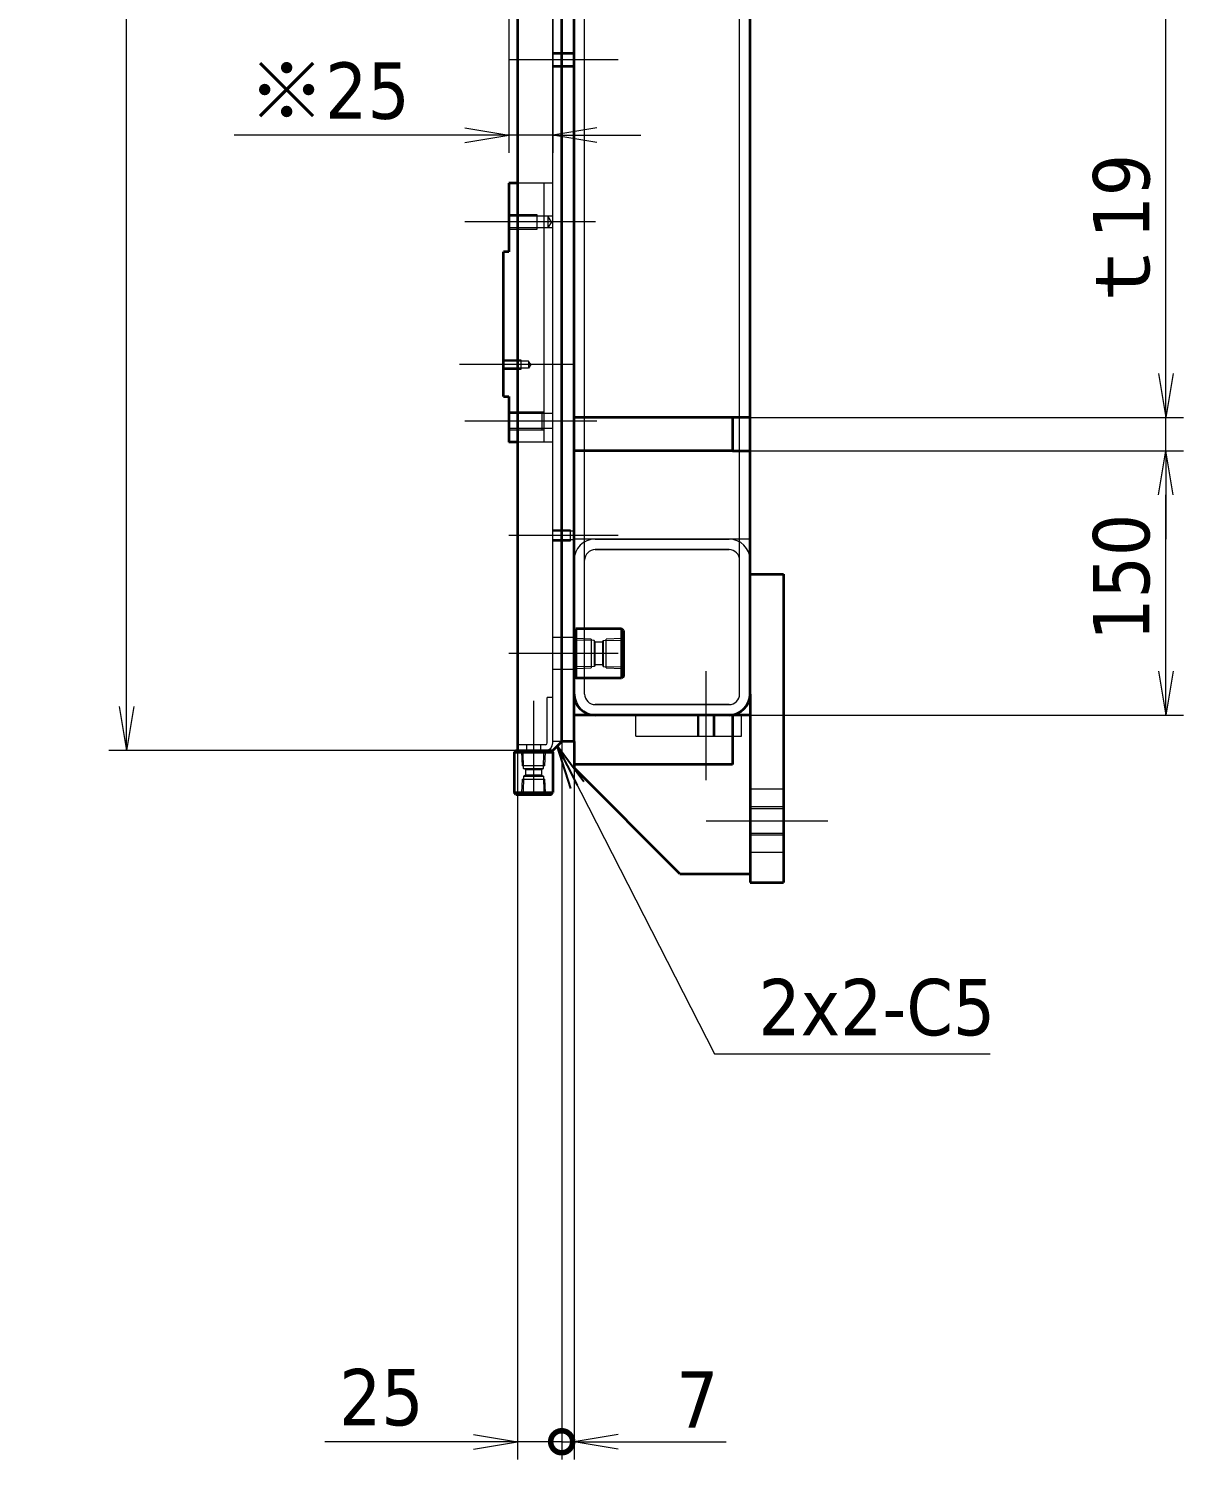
# Model space of a CAD drawing. Header units: millimetres. Extents: x -570 to 8410, y -405 to 5940.
# Drawn here: x 6341 to 6997, y 3643 to 4456 of the extents above; entities that cross this region are included whole.
import ezdxf

# ---------------------------------------------------------------- set-up
doc = ezdxf.new("R2010")
doc.units = ezdxf.units.MM
doc.header["$LTSCALE"] = 10
for name, color, linetype, lineweight in [('Centerline (ISO)', 7, 'Continuous', 5), ('Dimension (ISO)', 7, 'Continuous', 25), ('Hidden (ISO)', 7, 'Continuous', 5), ('Symbol (ISO)', 7, 'Continuous', 25), ('Visible (ISO)', 7, 'Continuous', 35)]:
    doc.layers.add(name, color=color, linetype=linetype, lineweight=lineweight)
doc.styles.add('Note Text (JIS)', font='tahoma.ttf')
doc.dimstyles.new('Default (JIS)', dxfattribs={"dimscale": 10, "dimtxt": 3.2, "dimasz": 2.5, "dimexe": 1, "dimexo": 0, "dimgap": 0.8, "dimtad": 1, "dimrnd": 1e-08, "dimdsep": 46, "dimtxsty": 'Note Text (JIS)', "dimblk": 'OPEN', "dimcen": 0.09, "dimdle": 10, "dimclrd": 7, "dimclre": 7, "dimclrt": 256, "dimadec": 0, "dimazin": 2, "dimtfac": 0.78125, "dimtmove": 0, "dimatfit": 3, "dimldrblk": 'OPEN', "dimfxl": 1, "dimtolj": 1, "dimtzin": 0, "dimlwd": 0, "dimlwe": 0, "dimarcsym": 0})
doc.dimstyles.new('Default (JIS)$7', dxfattribs={"dimscale": 10, "dimtxt": 3.2, "dimasz": 2.5, "dimexe": 1, "dimexo": 0, "dimgap": 0.8, "dimtad": 1, "dimrnd": 1e-08, "dimdsep": 46, "dimtxsty": 'Note Text (JIS)', "dimblk": 'OPEN', "dimcen": 0.09, "dimdle": 10, "dimclrd": 256, "dimclre": 7, "dimclrt": 256, "dimadec": 0, "dimazin": 2, "dimtfac": 0.78125, "dimtmove": 0, "dimatfit": 3, "dimldrblk": 'OPEN', "dimfxl": 1, "dimtolj": 1, "dimtzin": 0, "dimlwd": 0, "dimlwe": 0, "dimarcsym": 0})

# ---------------------------------------------------------------- blocks, each defined once
blk = doc.blocks.new('_Open')
at = {"color": 0, "linetype": 'ByBlock', "lineweight": -2}
for p, q in [((-1, 0.167), (0, 0)), ((-1, -0.167), (0, 0)), ((0, 0), (-1, 0))]:
    blk.add_line(p, q, dxfattribs=at)
blk = doc.blocks.new('*D161')
at = {"layer": 'Defpoints', "color": 0, "linetype": 'Continuous', "transparency": 16777216}
for p in [(6396.58, 5175.96), (6618.62, 5175.96), (6618.62, 4045.96)]:
    blk.add_point(p, dxfattribs=at)
at = {"layer": 'Dimension (ISO)', "color": 7, "linetype": 'Continuous', "lineweight": 0, "transparency": 16777216}
for p, q in [((6618.62, 5175.96), (6386.58, 5175.96)), ((6396.58, 4070.96), (6396.58, 5150.96)), ((6618.62, 4045.96), (6386.58, 4045.96))]:
    blk.add_line(p, q, dxfattribs=at)
at = {"layer": 'Dimension (ISO)', "color": 7, "linetype": 'Continuous', "lineweight": 0, "transparency": 16777216, "xscale": 25, "yscale": 25, "zscale": 25}
for p, rotation in [((6396.58, 5175.96), 90), ((6396.58, 4045.96), 270)]:
    blk.add_blockref('_Open', p, dxfattribs=dict(at, rotation=rotation))
at = {"layer": 'Dimension (ISO)', "linetype": 'Continuous', "lineweight": 5, "transparency": 16777216, "insert": (6346.39, 4470.01), "char_height": 32, "attachment_point": 1, "rotation": 90, "style": 'Note Text (JIS)'}
blk.add_mtext('\\A1;\\fTahoma|b0|i0;1130（t3.2板）', dxfattribs=at)
blk = doc.blocks.new('_DotSmall')
at = {"color": 0, "linetype": 'ByBlock', "const_width": 0.5}
blk.add_lwpolyline([(-0.0625, 0, 1), (0.0625, 0, 1)], format="xyb", close=True, dxfattribs=at)
blk = doc.blocks.new('*D162')
at = {"layer": 'Defpoints', "color": 0, "linetype": 'Continuous', "transparency": 16777216}
for p in [(6618.62, 4045.96), (6643.62, 4050.96), (6643.62, 3653.44)]:
    blk.add_point(p, dxfattribs=at)
at = {"layer": 'Dimension (ISO)', "color": 7, "linetype": 'Continuous', "lineweight": 0, "transparency": 16777216}
for p, q in [((6618.62, 4045.96), (6618.62, 3643.44)), ((6643.62, 4050.96), (6643.62, 3643.44)), ((6593.62, 3653.44), (6509.21, 3653.44)), ((6643.62, 3653.44), (6618.62, 3653.44)), ((6643.62, 3653.44), (6693.62, 3653.44))]:
    blk.add_line(p, q, dxfattribs=at)
at = {"layer": 'Dimension (ISO)', "color": 7, "linetype": 'Continuous', "lineweight": 0, "transparency": 16777216, "xscale": 25, "yscale": 25, "zscale": 25}
blk.add_blockref('_Open', (6618.62, 3653.44), dxfattribs=at)
at = {"layer": 'Dimension (ISO)', "color": 7, "linetype": 'Continuous', "lineweight": 0, "transparency": 16777216, "xscale": 25, "yscale": 25, "zscale": 25, "rotation": 180}
blk.add_blockref('_DotSmall', (6643.62, 3653.44), dxfattribs=at)
at = {"layer": 'Dimension (ISO)', "linetype": 'Continuous', "lineweight": 5, "transparency": 16777216, "insert": (6517.21, 3694.77), "char_height": 32, "attachment_point": 1, "style": 'Note Text (JIS)'}
blk.add_mtext('\\A1;25', dxfattribs=at)
blk = doc.blocks.new('*D163')
at = {"layer": 'Defpoints', "color": 0, "linetype": 'Continuous', "transparency": 16777216}
for p in [(6643.62, 4050.96), (6650.62, 4050.96), (6650.62, 3653.44)]:
    blk.add_point(p, dxfattribs=at)
at = {"layer": 'Dimension (ISO)', "color": 7, "linetype": 'Continuous', "lineweight": 0, "transparency": 16777216}
for p, q in [((6643.62, 4050.96), (6643.62, 3643.44)), ((6650.62, 4050.96), (6650.62, 3643.44)), ((6643.62, 3653.44), (6618.62, 3653.44)), ((6643.62, 3653.44), (6650.62, 3653.44)), ((6675.62, 3653.44), (6736.93, 3653.44))]:
    blk.add_line(p, q, dxfattribs=at)
at = {"layer": 'Dimension (ISO)', "color": 7, "linetype": 'Continuous', "lineweight": 0, "transparency": 16777216, "xscale": 25, "yscale": 25, "zscale": 25}
blk.add_blockref('_DotSmall', (6643.62, 3653.44), dxfattribs=at)
at = {"layer": 'Dimension (ISO)', "color": 7, "linetype": 'Continuous', "lineweight": 0, "transparency": 16777216, "xscale": 25, "yscale": 25, "zscale": 25, "rotation": 180}
blk.add_blockref('_Open', (6650.62, 3653.44), dxfattribs=at)
at = {"layer": 'Dimension (ISO)', "linetype": 'Continuous', "lineweight": 5, "transparency": 16777216, "insert": (6708.62, 3693.44), "char_height": 32, "attachment_point": 1, "style": 'Note Text (JIS)'}
blk.add_mtext('\\A1;7', dxfattribs=at)
blk = doc.blocks.new('*D164')
at = {"layer": 'Defpoints', "color": 0, "linetype": 'Continuous', "transparency": 16777216}
for p in [(6740.62, 4215.96), (6986.52, 4215.96), (6738.62, 4065.96)]:
    blk.add_point(p, dxfattribs=at)
at = {"layer": 'Dimension (ISO)', "color": 7, "linetype": 'Continuous', "lineweight": 0, "transparency": 16777216}
for p, q in [((6740.62, 4215.96), (6996.52, 4215.96)), ((6986.52, 4090.96), (6986.52, 4190.96)), ((6738.62, 4065.96), (6996.52, 4065.96))]:
    blk.add_line(p, q, dxfattribs=at)
at = {"layer": 'Dimension (ISO)', "color": 7, "linetype": 'Continuous', "lineweight": 0, "transparency": 16777216, "xscale": 25, "yscale": 25, "zscale": 25}
for p, rotation in [((6986.52, 4215.96), 90), ((6986.52, 4065.96), 270)]:
    blk.add_blockref('_Open', p, dxfattribs=dict(at, rotation=rotation))
at = {"layer": 'Dimension (ISO)', "linetype": 'Continuous', "lineweight": 5, "transparency": 16777216, "insert": (6945.21, 4108.24), "char_height": 32, "attachment_point": 1, "rotation": 90, "style": 'Note Text (JIS)'}
blk.add_mtext('\\A1;150', dxfattribs=at)
blk = doc.blocks.new('*D165')
at = {"layer": 'Defpoints', "color": 0, "linetype": 'Continuous', "transparency": 16777216}
for p in [(6740.62, 4234.96), (6986.52, 4234.96), (6740.62, 4215.96)]:
    blk.add_point(p, dxfattribs=at)
at = {"layer": 'Dimension (ISO)', "color": 7, "linetype": 'Continuous', "lineweight": 0, "transparency": 16777216}
for p, q in [((6986.52, 4259.96), (6986.52, 4362.28)), ((6740.62, 4234.96), (6996.52, 4234.96)), ((6986.52, 4215.96), (6986.52, 4234.96)), ((6740.62, 4215.96), (6996.52, 4215.96)), ((6986.52, 4190.96), (6986.52, 4165.96))]:
    blk.add_line(p, q, dxfattribs=at)
at = {"layer": 'Dimension (ISO)', "color": 7, "linetype": 'Continuous', "lineweight": 0, "transparency": 16777216, "xscale": 25, "yscale": 25, "zscale": 25}
for p, rotation in [((6986.52, 4234.96), 270), ((6986.52, 4215.96), 90)]:
    blk.add_blockref('_Open', p, dxfattribs=dict(at, rotation=rotation))
at = {"layer": 'Dimension (ISO)', "linetype": 'Continuous', "lineweight": 5, "transparency": 16777216, "insert": (6945.26, 4292.96), "char_height": 32, "attachment_point": 1, "rotation": 90, "style": 'Note Text (JIS)'}
blk.add_mtext('\\A1;\\fTahoma|b0|i0;ｔ19', dxfattribs=at)
blk = doc.blocks.new('*D166')
at = {"layer": 'Defpoints', "color": 0, "linetype": 'Continuous', "transparency": 16777216}
for p in [(6740.62, 4986.96), (6986.52, 4986.96), (6740.62, 4234.96)]:
    blk.add_point(p, dxfattribs=at)
at = {"layer": 'Dimension (ISO)', "color": 7, "linetype": 'Continuous', "lineweight": 0, "transparency": 16777216}
for p, q in [((6740.62, 4986.96), (6996.52, 4986.96)), ((6986.52, 4259.96), (6986.52, 4961.96)), ((6740.62, 4234.96), (6996.52, 4234.96))]:
    blk.add_line(p, q, dxfattribs=at)
at = {"layer": 'Dimension (ISO)', "color": 7, "linetype": 'Continuous', "lineweight": 0, "transparency": 16777216, "xscale": 25, "yscale": 25, "zscale": 25}
for p, rotation in [((6986.52, 4986.96), 90), ((6986.52, 4234.96), 270)]:
    blk.add_blockref('_Open', p, dxfattribs=dict(at, rotation=rotation))
at = {"layer": 'Dimension (ISO)', "linetype": 'Continuous', "lineweight": 5, "transparency": 16777216, "insert": (6945.19, 4561.95), "char_height": 32, "attachment_point": 1, "rotation": 90, "style": 'Note Text (JIS)'}
blk.add_mtext('\\A1;752', dxfattribs=at)
blk = doc.blocks.new('*D215')
at = {"layer": 'Defpoints', "color": 0, "linetype": 'Continuous', "transparency": 16777216}
for p in [(6613.62, 4555.96), (6638.62, 4532.5), (6613.62, 4395.23)]:
    blk.add_point(p, dxfattribs=at)
at = {"layer": 'Dimension (ISO)', "color": 7, "linetype": 'Continuous', "lineweight": 0, "transparency": 16777216}
for p, q in [((6613.62, 4555.96), (6613.62, 4385.23)), ((6638.62, 4532.5), (6638.62, 4385.23)), ((6588.62, 4395.23), (6457.67, 4395.23)), ((6638.62, 4395.23), (6613.62, 4395.23)), ((6663.62, 4395.23), (6688.62, 4395.23))]:
    blk.add_line(p, q, dxfattribs=at)
at = {"layer": 'Dimension (ISO)', "color": 7, "linetype": 'Continuous', "lineweight": 0, "transparency": 16777216, "xscale": 25, "yscale": 25, "zscale": 25}
blk.add_blockref('_Open', (6613.62, 4395.23), dxfattribs=at)
at = {"layer": 'Dimension (ISO)', "color": 7, "linetype": 'Continuous', "lineweight": 0, "transparency": 16777216, "xscale": 25, "yscale": 25, "zscale": 25, "rotation": 180}
blk.add_blockref('_Open', (6638.62, 4395.23), dxfattribs=at)
at = {"layer": 'Dimension (ISO)', "linetype": 'Continuous', "lineweight": 5, "transparency": 16777216, "insert": (6465.67, 4436.56), "char_height": 32, "attachment_point": 1, "style": 'Note Text (JIS)'}
blk.add_mtext('\\A1;\\fTahoma|b0|i0;※25', dxfattribs=at)

msp = doc.modelspace()

# ---------------------------------------------------------------- linework, layer by layer
at = {"layer": 'Centerline (ISO)', "linetype": 'Continuous'}
for p, q in [((6675.625, 4437.963), (6613.625, 4437.963)), ((6662.822, 4345.963), (6588.625, 4345.963)), ((6651.067, 4264.963), (6585.625, 4264.963)), ((6663.625, 4232.963), (6588.625, 4232.963)), ((6675.625, 4167.963), (6613.625, 4167.963)), ((6675.625, 4100.963), (6613.625, 4100.963)), ((6725.625, 4028.963), (6725.625, 4090.963)), ((6627.625, 4074.163), (6627.625, 4020.963)), ((6725.625, 4005.963), (6794.625, 4005.963))]:
    msp.add_line(p, q, dxfattribs=at)
at = {"layer": 'Hidden (ISO)'}
for p, q in [((6656.625, 4077.963), (6656.625, 5143.963)), ((6744.625, 4077.963), (6744.625, 5143.963)), ((6638.625, 4050.963), (6638.625, 4532.495)), ((6650.625, 4441.963), (6638.625, 4441.963)), ((6650.625, 4441.286), (6638.625, 4441.286)), ((6650.625, 4434.639), (6638.625, 4434.639)), ((6638.625, 4433.963), (6650.625, 4433.963)), ((6638.625, 4367.963), (6618.625, 4367.963)), ((6633.625, 4237.963), (6633.625, 4367.963)), ((6629.625, 4349.963), (6613.625, 4349.963)), ((6635.825, 4349.286), (6613.625, 4349.286)), ((6629.625, 4341.963), (6629.625, 4349.963)), ((6635.825, 4349.286), (6635.825, 4342.639)), ((6637.822, 4345.963), (6635.825, 4349.286)), ((6638.625, 4349.286), (6635.825, 4349.286)), ((6637.822, 4345.963), (6635.825, 4342.639)), ((6635.825, 4342.639), (6613.625, 4342.639)), ((6613.625, 4341.963), (6629.625, 4341.963)), ((6638.625, 4342.639), (6635.825, 4342.639)), ((6620.625, 4267.463), (6610.625, 4267.463)), ((6624.825, 4267.03), (6610.625, 4267.03)), ((6620.625, 4262.463), (6620.625, 4267.463)), ((6624.825, 4267.03), (6624.825, 4262.896)), ((6626.067, 4264.963), (6624.825, 4267.03)), ((6626.067, 4264.963), (6624.825, 4262.896)), ((6624.825, 4262.896), (6610.625, 4262.896)), ((6610.625, 4262.463), (6620.625, 4262.463)), ((6632.625, 4237.963), (6613.625, 4237.963)), ((6638.625, 4237.151), (6613.625, 4237.151)), ((6632.625, 4227.963), (6632.625, 4237.963)), ((6633.625, 4237.963), (6632.625, 4237.963)), ((6633.625, 4227.963), (6633.625, 4237.963)), ((6638.625, 4228.775), (6613.625, 4228.775)), ((6613.625, 4227.963), (6632.625, 4227.963)), ((6632.625, 4227.963), (6633.625, 4227.963)), ((6633.625, 4220.963), (6633.625, 4227.963)), ((6638.625, 4220.963), (6618.625, 4220.963)), ((6648.625, 4170.963), (6638.625, 4170.963)), ((6650.625, 4170.421), (6638.625, 4170.421)), ((6648.625, 4164.963), (6648.625, 4170.963)), ((6650.625, 4165.504), (6638.625, 4165.504)), ((6638.625, 4164.963), (6648.625, 4164.963)), ((6662.625, 4165.963), (6650.625, 4165.963)), ((6662.625, 4165.963), (6738.625, 4165.963)), ((6738.625, 4165.963), (6662.625, 4165.963)), ((6738.625, 4159.963), (6662.625, 4159.963)), ((6662.625, 4159.963), (6738.625, 4159.963)), ((6750.625, 4165.963), (6738.625, 4165.963)), ((6650.625, 4109.963), (6638.625, 4109.963)), ((6651.509, 4108.61), (6650.625, 4109.493)), ((6660.429, 4109.188), (6651.509, 4109.466)), ((6651.509, 4108.61), (6651.509, 4093.315)), ((6661.992, 4108.282), (6651.509, 4108.61)), ((6660.429, 4109.188), (6660.429, 4092.737)), ((6661.992, 4108.282), (6661.992, 4093.643)), ((6662.552, 4107.313), (6661.992, 4108.282)), ((6662.552, 4094.613), (6662.552, 4107.313)), ((6666.698, 4107.313), (6662.552, 4107.313)), ((6666.698, 4107.313), (6667.258, 4108.282)), ((6666.698, 4107.313), (6666.698, 4094.613)), ((6667.258, 4108.282), (6677.741, 4108.61)), ((6667.258, 4108.282), (6667.258, 4093.643)), ((6677.741, 4109.466), (6668.821, 4109.188)), ((6668.821, 4092.737), (6668.821, 4109.188)), ((6677.741, 4108.61), (6678.625, 4109.493)), ((6677.741, 4108.61), (6677.741, 4093.315)), ((6662.552, 4094.613), (6661.992, 4093.643)), ((6666.698, 4094.613), (6662.552, 4094.613)), ((6666.698, 4094.613), (6667.258, 4093.643)), ((6650.625, 4091.963), (6638.625, 4091.963)), ((6651.509, 4093.315), (6650.625, 4092.432)), ((6661.992, 4093.643), (6651.509, 4093.315)), ((6651.509, 4092.459), (6660.429, 4092.737)), ((6667.258, 4093.643), (6677.741, 4093.315)), ((6668.821, 4092.737), (6677.741, 4092.459)), ((6677.741, 4093.315), (6678.625, 4092.432)), ((6638.625, 4075.963), (6635.425, 4075.963)), ((6635.425, 4050.163), (6635.425, 4075.963)), ((6638.625, 4050.163), (6638.625, 4075.963)), ((6662.625, 4071.963), (6738.625, 4071.963)), ((6738.625, 4071.963), (6662.625, 4071.963)), ((6685.625, 4053.963), (6685.625, 4065.963)), ((6720.625, 4065.963), (6720.625, 4053.963)), ((6721.437, 4053.963), (6721.437, 4065.963)), ((6729.813, 4053.963), (6729.813, 4065.963)), ((6730.625, 4053.963), (6730.625, 4065.963)), ((6745.625, 4053.963), (6745.625, 4065.963)), ((6685.625, 4053.963), (6745.625, 4053.963)), ((6634.425, 4049.163), (6618.625, 4049.163)), ((6621.743, 4045.079), (6620.859, 4045.963)), ((6623.625, 4049.163), (6623.625, 4045.963)), ((6631.625, 4049.163), (6631.625, 4045.963)), ((6633.507, 4045.079), (6634.391, 4045.963)), ((6643.625, 4050.963), (6638.625, 4050.963)), ((6620.886, 4045.079), (6621.132, 4037.209)), ((6634.118, 4037.209), (6621.132, 4037.209)), ((6621.743, 4045.079), (6633.507, 4045.079)), ((6622.037, 4035.645), (6621.743, 4045.079)), ((6633.213, 4035.645), (6633.507, 4045.079)), ((6634.118, 4037.209), (6634.364, 4045.079)), ((6621.132, 4029.716), (6620.886, 4021.846)), ((6621.132, 4029.716), (6634.118, 4029.716)), ((6622.037, 4031.28), (6621.743, 4021.846)), ((6622.037, 4035.645), (6633.213, 4035.645)), ((6623.025, 4035.075), (6622.037, 4035.645)), ((6623.025, 4031.85), (6622.037, 4031.28)), ((6622.037, 4031.28), (6633.213, 4031.28)), ((6623.025, 4035.075), (6632.225, 4035.075)), ((6623.025, 4035.075), (6623.025, 4031.85)), ((6632.225, 4031.85), (6623.025, 4031.85)), ((6632.225, 4035.075), (6633.213, 4035.645)), ((6632.225, 4035.075), (6632.225, 4031.85)), ((6632.225, 4031.85), (6633.213, 4031.28)), ((6633.213, 4031.28), (6633.507, 4021.846)), ((6634.364, 4021.846), (6634.118, 4029.716)), ((6621.743, 4021.846), (6620.859, 4020.963)), ((6621.743, 4021.846), (6633.507, 4021.846)), ((6633.507, 4021.846), (6634.391, 4020.963)), ((6769.625, 4023.963), (6750.625, 4023.963)), ((6769.625, 4013.963), (6750.625, 4013.963)), ((6750.625, 4012.88), (6769.625, 4012.88)), ((6750.625, 3999.045), (6769.625, 3999.045)), ((6750.625, 3997.963), (6769.625, 3997.963)), ((6769.625, 3987.963), (6750.625, 3987.963))]:
    msp.add_line(p, q, dxfattribs=at)
for centre, radius, start, end in [((6662.625, 4153.963), 12, 90, 180), ((6662.625, 4153.963), 12, 90, 180), ((6662.625, 4153.963), 6, 90, 180), ((6662.625, 4153.963), 6, 90, 180), ((6738.625, 4153.963), 12, 0, 90), ((6738.625, 4153.963), 12, 0, 90), ((6738.625, 4153.963), 6, 0, 90), ((6738.625, 4153.963), 6, 0, 90), ((6662.625, 4077.963), 6, 180, 270), ((6662.625, 4077.963), 6, 180, 270), ((6738.625, 4077.963), 6, 270, 0), ((6738.625, 4077.963), 6, 270, 0), ((6634.425, 4050.163), 4.2, 270, 0), ((6634.425, 4050.163), 1, 270, 0)]:
    msp.add_arc(centre, radius, start, end, dxfattribs=at)
at = {"layer": 'Visible (ISO)'}
for p, q in [((6750.625, 4234.963), (6750.625, 4986.963)), ((6643.625, 4050.963), (6643.625, 4533.816)), ((6650.625, 4050.963), (6650.625, 4536.019)), ((6618.625, 4529.2), (6618.625, 4045.963)), ((6618.625, 4367.963), (6613.625, 4367.963)), ((6613.625, 4367.963), (6613.625, 4328.963)), ((6610.625, 4246.963), (6610.625, 4328.963)), ((6613.625, 4328.963), (6610.625, 4328.963)), ((6610.625, 4246.963), (6613.625, 4246.963)), ((6613.625, 4246.963), (6613.625, 4220.963)), ((6740.625, 4234.963), (6650.625, 4234.963)), ((6750.625, 4234.963), (6740.625, 4234.963)), ((6740.625, 4234.963), (6740.625, 4215.963)), ((6750.625, 4215.963), (6750.625, 4234.963)), ((6618.625, 4220.963), (6613.625, 4220.963)), ((6740.625, 4215.963), (6650.625, 4215.963)), ((6740.625, 4215.963), (6750.625, 4215.963)), ((6750.625, 4077.963), (6750.625, 4215.963)), ((6750.625, 4145.963), (6769.625, 4145.963)), ((6769.625, 4145.963), (6769.625, 3970.963)), ((6650.625, 4113.963), (6651.625, 4114.963)), ((6651.625, 4114.963), (6651.625, 4086.963)), ((6677.625, 4114.963), (6651.625, 4114.963)), ((6677.625, 4114.963), (6677.625, 4086.963)), ((6678.625, 4113.963), (6677.625, 4114.963)), ((6678.625, 4113.963), (6678.625, 4087.963)), ((6650.625, 4087.963), (6651.625, 4086.963)), ((6677.625, 4086.963), (6651.625, 4086.963)), ((6678.625, 4087.963), (6677.625, 4086.963)), ((6750.625, 4077.963), (6750.625, 3970.963)), ((6662.625, 4065.963), (6650.625, 4065.963)), ((6738.625, 4065.963), (6662.625, 4065.963)), ((6738.625, 4065.963), (6662.625, 4065.963)), ((6740.625, 4065.963), (6738.625, 4065.963)), ((6750.625, 4065.963), (6740.625, 4065.963)), ((6740.625, 4065.963), (6740.625, 4037.963)), ((6617.625, 4045.963), (6616.625, 4044.963)), ((6617.625, 4045.963), (6618.625, 4045.963)), ((6618.625, 4045.963), (6638.625, 4045.963)), ((6637.625, 4045.963), (6638.625, 4044.963)), ((6643.625, 4050.963), (6638.625, 4045.963)), ((6650.625, 4050.963), (6643.625, 4050.963)), ((6650.625, 4050.963), (6650.625, 4037.963)), ((6616.625, 4044.963), (6638.625, 4044.963)), ((6616.625, 4044.963), (6616.625, 4021.963)), ((6638.625, 4044.963), (6638.625, 4021.963)), ((6650.625, 4037.963), (6650.625, 4035.963)), ((6740.625, 4037.963), (6650.625, 4037.963)), ((6710.625, 3975.963), (6650.625, 4035.963)), ((6616.625, 4021.963), (6638.625, 4021.963)), ((6617.625, 4020.963), (6616.625, 4021.963)), ((6617.625, 4020.963), (6637.625, 4020.963)), ((6637.625, 4020.963), (6638.625, 4021.963)), ((6710.625, 3975.963), (6750.625, 3975.963)), ((6750.625, 3970.963), (6769.625, 3970.963))]:
    msp.add_line(p, q, dxfattribs=at)
for centre, start, end in [((6662.625, 4077.963), 180, 270), ((6662.625, 4077.963), 180, 270), ((6738.625, 4077.963), 270, 0), ((6738.625, 4077.963), 270, 0)]:
    msp.add_arc(centre, 12, start, end, dxfattribs=at)

# ---------------------------------------------------------------- texts
at = {"layer": 'Symbol (ISO)', "insert": (6755.281, 3916.241), "char_height": 32, "attachment_point": 1, "style": 'Note Text (JIS)'}
msp.add_mtext('2x2-C5', dxfattribs=at)

# ---------------------------------------------------------------- dimensions: what is measured, and where the dimension line sits
at = {"layer": 'Dimension (ISO)', "color": 7, "linetype": 'Continuous', "lineweight": 5}
for base, p1, p2, angle, text, override, picture, middle in [((6396.576, 5175.963), (6618.625, 4045.963), (6618.625, 5175.963), 270, '\\fTahoma|b0|i0;<>（t3.2板）', {"dimgap": 0.8, "dimdec": 2, "dimtol": 0, "dimlim": 0, "dimtp": 0, "dimtm": 0, "dimtdec": 2, "dimtofl": 0, "dimatfit": 1}, '*D161', (6396.576, 4595.963)), ((6986.524, 4234.963), (6740.625, 4215.963), (6740.625, 4234.963), 90, '\\fTahoma|b0|i0;ｔ<>', {"dimgap": 0.8, "dimdec": 2, "dimtol": 0, "dimlim": 0, "dimtp": 0, "dimtm": 0, "dimtdec": 2, "dimtofl": 1, "dimatfit": 1}, '*D165', (6986.524, 4323.621))]:
    dim = msp.add_linear_dim(base=base, p1=p1, p2=p2, angle=angle, text=text, dimstyle='Default (JIS)', override=override, dxfattribs=at)
    dim.commit()
    dim.dimension.update_dxf_attribs({"geometry": picture, "text_midpoint": middle, "dimtype": 160})
for base, p1, p2, angle, override, picture, middle in [((6986.524, 4986.963), (6740.625, 4234.963), (6740.625, 4986.963), 90, {"dimgap": 0.8, "dimdec": 2, "dimtol": 0, "dimlim": 0, "dimtp": 0, "dimtm": 0, "dimtdec": 2, "dimtofl": 0, "dimatfit": 1}, '*D166', (6986.524, 4595.963)), ((6986.524, 4215.963), (6738.625, 4065.963), (6740.625, 4215.963), 90, {"dimgap": 0.8, "dimdec": 2, "dimtol": 0, "dimlim": 0, "dimtp": 0, "dimtm": 0, "dimtdec": 2, "dimtofl": 0, "dimatfit": 1}, '*D164', (6986.524, 4140.963)), ((6643.625, 3653.436), (6618.625, 4045.963), (6643.625, 4050.963), 180, {"dimgap": 0.8, "dimdec": 2, "dimblk1": 'Open', "dimblk2": 'DotSmall', "dimsah": 1, "dimdle": 0, "dimtol": 0, "dimlim": 0, "dimtp": 0, "dimtm": 0, "dimtdec": 2, "dimtofl": 1, "dimatfit": 1}, '*D162', (6538.919, 3653.436))]:
    dim = msp.add_linear_dim(base=base, p1=p1, p2=p2, angle=angle, dimstyle='Default (JIS)', override=override, dxfattribs=at)
    dim.commit()
    dim.dimension.update_dxf_attribs({"geometry": picture, "text_midpoint": middle, "dimtype": 160})
dim = msp.add_linear_dim(base=(6613.625, 4395.227), p1=(6638.625, 4532.495), p2=(6613.625, 4555.963), text='\\fTahoma|b0|i0;※<>', dimstyle='Default (JIS)', override={"dimgap": 0.8, "dimdec": 2, "dimtol": 0, "dimlim": 0, "dimtp": 0, "dimtm": 0, "dimtdec": 2, "dimtofl": 1, "dimatfit": 1}, dxfattribs=at)
dim.commit()
dim.dimension.update_dxf_attribs({"geometry": '*D215', "text_midpoint": (6506.372, 4395.227), "dimtype": 160})
dim = msp.add_linear_dim(base=(6650.625, 3653.436), p1=(6643.625, 4050.963), p2=(6650.625, 4050.963), dimstyle='Default (JIS)', override={"dimgap": 0.8, "dimdec": 2, "dimblk1": 'DotSmall', "dimblk2": 'Open', "dimsah": 1, "dimdle": 0, "dimtol": 0, "dimlim": 0, "dimtp": 0, "dimtm": 0, "dimtdec": 2, "dimtofl": 1, "dimatfit": 1}, dxfattribs=at)
dim.commit()
dim.dimension.update_dxf_attribs({"geometry": '*D163', "text_midpoint": (6718.779, 3653.436), "dimtype": 160})

# ---------------------------------------------------------------- leaders
at = {"layer": 'Symbol (ISO)', "color": 7, "linetype": 'Continuous', "lineweight": 5, "annotation_type": 0, "has_hookline": 1, "hookline_direction": 0, "text_width": 131.653}
msp.add_leader([(6641.125, 4048.463), (6730.281, 3873.59), (6755.281, 3873.59)], dimstyle='Default (JIS)$7', override={"dimgap": 0, "dimtad": 1}, dxfattribs=at)

doc.saveas('drawing.dxf')
